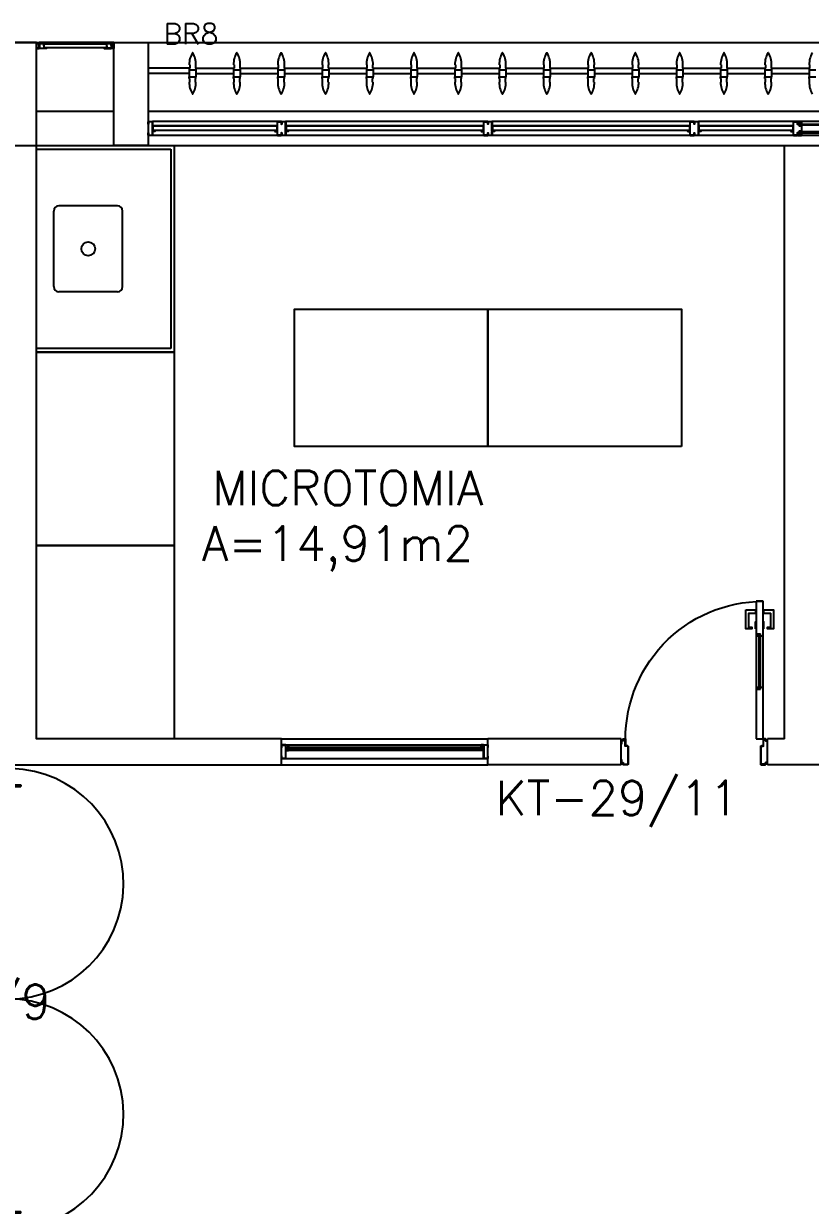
# Model space of a CAD drawing. Header units: millimetres. Extents: x 2128 to 2646, y 1972 to 2207.
# Drawn here: x 2401.94 to 2406.51, y 2136.8 to 2143.67 of the extents above; entities that cross this region are included whole.
import ezdxf

# ---------------------------------------------------------------- set-up
doc = ezdxf.new("R2010")
doc.units = ezdxf.units.MM
for name, color, linetype in [('AR-ALV', 2, 'Continuous'), ('AR-BANCADAS', 1, 'Continuous'), ('AR-BRISES', 1, 'Continuous'), ('AR-ESCADA', 2, 'Continuous'), ('AR-ESQ', 1, 'Continuous'), ('AR-ESTC', 3, 'Continuous'), ('AR-PEITORIL', 1, 'Continuous'), ('AR-PORTA', 1, 'Continuous'), ('AR-VIDRO', 2, 'Continuous'), ('BC- VISTA', 1, 'Continuous'), ('BC-CUBA', 1, 'Continuous'), ('BR-PAINEL', 1, 'Continuous'), ('BR-SUPORTE', 1, 'Continuous'), ('BR-TEXTO', 2, 'Continuous'), ('COZ1', 1, 'Continuous'), ('DT-ESQ-BAGUETE-C', 1, 'Continuous'), ('DT-ESQ-BAGUETE-V', 1, 'Continuous'), ('DT-ESQ-CHAPA DOBRADA-V', 1, 'Continuous'), ('DT-ESQ-MARCO-V', 1, 'Continuous'), ('DT-ESQ-PERFIL CADEIRA-C', 2, 'Continuous'), ('DT-ESQ-PERFIL CADEIRA-V', 2, 'Continuous'), ('DT-ESQ-PERFIL U-C', 2, 'Continuous'), ('DT-ESQ-VENEZIANA-C', 1, 'Continuous'), ('DT-ESQ-VENEZIANA-V', 1, 'Continuous'), ('DT-ESQ-VIDRO-C', 2, 'Continuous'), ('DT-ESQ-VIDRO-V', 71, 'Continuous'), ('DT-TXTMOD', 1, 'Continuous'), ('ENDEREÇO', 2, 'Continuous'), ('ibio', 2, 'Continuous'), ('maçaneta', 1, 'Continuous'), ('montantes', 1, 'Continuous'), ('mov', 1, 'Continuous'), ('PM-PERFIL U-C', 2, 'Continuous'), ('PM-VIDRO', 2, 'Continuous'), ('pm1', 2, 'Continuous'), ('pm2', 2, 'Continuous'), ('TEXTO', 2, 'Continuous'), ('Área', 2, 'Continuous')]:
    doc.layers.add(name, color=color, linetype=linetype)
doc.styles.add('S10', font='simplex.shx', dxfattribs={"height": 0.1})
doc.styles.add('S12', font='simplex.shx', dxfattribs={"width": 1.1, "height": 0.12})
doc.styles.add('UNB-100', font='simplex.shx', dxfattribs={"height": 0.2})
doc.styles.add('UNB1-100', font='simplex.shx', dxfattribs={"height": 0.2})

# ---------------------------------------------------------------- blocks, each defined once
blk = doc.blocks.new('EF26-P')
at = {"layer": 'DT-ESQ-MARCO-V', "ltscale": 0.1}
for p, q in [((0.7985, -0.06), (1.3515, -0.06)), ((1.3985, -0.06), (1.9515, -0.06)), ((1.9985, -0.06), (3.1515, -0.06)), ((3.1985, -0.06), (4.3515, -0.06)), ((4.3985, -0.06), (5.1265, -0.06)), ((0.7985, -0.14), (1.3515, -0.14)), ((1.3985, -0.14), (1.9515, -0.14)), ((1.9985, -0.14), (3.1515, -0.14)), ((3.1985, -0.14), (4.3515, -0.14)), ((4.3985, -0.14), (5.1265, -0.14))]:
    blk.add_line(p, q, dxfattribs=at)
at = {"layer": 'DT-ESQ-PERFIL U-C', "ltscale": 0.1}
for points in [[(1.35, -0.1285), (1.35, -0.1385, 0.414214), (1.3515, -0.14), (1.3735, -0.14, 0.414214), (1.375, -0.1385), (1.375, -0.125), (1.3735, -0.125), (1.3735, -0.138, -0.414214), (1.373, -0.1385), (1.352, -0.1385, -0.414214), (1.3515, -0.138), (1.3515, -0.1285), (1.3645, -0.1285, 0.414214), (1.366, -0.127), (1.366, -0.117, 0.414214), (1.3645, -0.1155), (1.3515, -0.1155), (1.3515, -0.0845), (1.3645, -0.0845, 0.414214), (1.366, -0.083), (1.366, -0.073, 0.414214), (1.3645, -0.0715), (1.3515, -0.0715), (1.3515, -0.062, -0.414214), (1.352, -0.0615), (1.373, -0.0615, -0.414214), (1.3735, -0.062), (1.3735, -0.075), (1.375, -0.075), (1.375, -0.0615, 0.414214), (1.3735, -0.06), (1.3515, -0.06, 0.414214), (1.35, -0.0615), (1.35, -0.0715, 0.414214), (1.3515, -0.073), (1.3645, -0.073), (1.3645, -0.083), (1.3515, -0.083), (1.3515, -0.083, 0.414214), (1.35, -0.0845), (1.35, -0.1155, 0.414214), (1.3515, -0.117), (1.3515, -0.117), (1.3645, -0.117), (1.3645, -0.127), (1.3515, -0.127, 0.414214)], [(1.4, -0.1234), (1.4, -0.086), (1.4135, -0.086, 1), (1.4135, -0.083), (1.4, -0.083), (1.4, -0.0615, 0.414214), (1.3985, -0.06), (1.3765, -0.06, 0.414214), (1.375, -0.0615), (1.375, -0.075), (1.3765, -0.075), (1.3765, -0.0615), (1.3985, -0.0615), (1.3985, -0.083, 0.414214), (1.4, -0.0845, 0.414214), (1.3985, -0.086), (1.3985, -0.1234), (1.3985, -0.1385), (1.3765, -0.1385), (1.3765, -0.125), (1.375, -0.125), (1.375, -0.1385, 0.414214), (1.3765, -0.14), (1.3985, -0.14, 0.414214), (1.4, -0.1385)], [(1.95, -0.1234), (1.95, -0.086), (1.9365, -0.086, -1), (1.9365, -0.083), (1.95, -0.083), (1.95, -0.0615, -0.414214), (1.9515, -0.06), (1.9735, -0.06, -0.414214), (1.975, -0.0615), (1.975, -0.075), (1.9735, -0.075), (1.9735, -0.0615), (1.9515, -0.0615), (1.9515, -0.083, -0.414214), (1.95, -0.0845, -0.414214), (1.9515, -0.086), (1.9515, -0.1234), (1.9515, -0.1385), (1.9735, -0.1385), (1.9735, -0.125), (1.975, -0.125), (1.975, -0.1385, -0.414214), (1.9735, -0.14), (1.9515, -0.14, -0.414214), (1.95, -0.1385)], [(2, -0.1234), (2, -0.086), (2.0135, -0.086, 1), (2.0135, -0.083), (2, -0.083), (2, -0.0615, 0.414214), (1.9985, -0.06), (1.9765, -0.06, 0.414214), (1.975, -0.0615), (1.975, -0.075), (1.9765, -0.075), (1.9765, -0.0615), (1.9985, -0.0615), (1.9985, -0.083, 0.414214), (2, -0.0845, 0.414214), (1.9985, -0.086), (1.9985, -0.1234), (1.9985, -0.1385), (1.9765, -0.1385), (1.9765, -0.125), (1.975, -0.125), (1.975, -0.1385, 0.414214), (1.9765, -0.14), (1.9985, -0.14, 0.414214), (2, -0.1385)], [(3.15, -0.1234), (3.15, -0.086), (3.1365, -0.086, -1), (3.1365, -0.083), (3.15, -0.083), (3.15, -0.0615, -0.414214), (3.1515, -0.06), (3.1735, -0.06, -0.414214), (3.175, -0.0615), (3.175, -0.075), (3.1735, -0.075), (3.1735, -0.0615), (3.1515, -0.0615), (3.1515, -0.083, -0.414214), (3.15, -0.0845, -0.414214), (3.1515, -0.086), (3.1515, -0.1234), (3.1515, -0.1385), (3.1735, -0.1385), (3.1735, -0.125), (3.175, -0.125), (3.175, -0.1385, -0.414214), (3.1735, -0.14), (3.1515, -0.14, -0.414214), (3.15, -0.1385)], [(3.2, -0.1234), (3.2, -0.086), (3.2135, -0.086, 1), (3.2135, -0.083), (3.2, -0.083), (3.2, -0.0615, 0.414214), (3.1985, -0.06), (3.1765, -0.06, 0.414214), (3.175, -0.0615), (3.175, -0.075), (3.1765, -0.075), (3.1765, -0.0615), (3.1985, -0.0615), (3.1985, -0.083, 0.414214), (3.2, -0.0845, 0.414214), (3.1985, -0.086), (3.1985, -0.1234), (3.1985, -0.1385), (3.1765, -0.1385), (3.1765, -0.125), (3.175, -0.125), (3.175, -0.1385, 0.414214), (3.1765, -0.14), (3.1985, -0.14, 0.414214), (3.2, -0.1385)], [(4.35, -0.1234), (4.35, -0.086), (4.3365, -0.086, -1), (4.3365, -0.083), (4.35, -0.083), (4.35, -0.0615, -0.414214), (4.3515, -0.06), (4.3735, -0.06, -0.414214), (4.375, -0.0615), (4.375, -0.075), (4.3735, -0.075), (4.3735, -0.0615), (4.3515, -0.0615), (4.3515, -0.083, -0.414214), (4.35, -0.0845, -0.414214), (4.3515, -0.086), (4.3515, -0.1234), (4.3515, -0.1385), (4.3735, -0.1385), (4.3735, -0.125), (4.375, -0.125), (4.375, -0.1385, -0.414214), (4.3735, -0.14), (4.3515, -0.14, -0.414214), (4.35, -0.1385)], [(4.4, -0.1234), (4.4, -0.086), (4.4135, -0.086, 1), (4.4135, -0.083), (4.4, -0.083), (4.4, -0.0615, 0.414214), (4.3985, -0.06), (4.3765, -0.06, 0.414214), (4.375, -0.0615), (4.375, -0.075), (4.3765, -0.075), (4.3765, -0.0615), (4.3985, -0.0615), (4.3985, -0.083, 0.414214), (4.4, -0.0845, 0.414214), (4.3985, -0.086), (4.3985, -0.1234), (4.3985, -0.1385), (4.3765, -0.1385), (4.3765, -0.125), (4.375, -0.125), (4.375, -0.1385, 0.414214), (4.3765, -0.14), (4.3985, -0.14, 0.414214), (4.4, -0.1385)], [(5.125, -0.1234), (5.125, -0.086), (5.1115, -0.086, -1), (5.1115, -0.083), (5.125, -0.083), (5.125, -0.0615, -0.414214), (5.1265, -0.06), (5.1485, -0.06, -0.414214), (5.15, -0.0615), (5.15, -0.075), (5.1485, -0.075), (5.1485, -0.0615), (5.1265, -0.0615), (5.1265, -0.083, -0.414214), (5.125, -0.0845, -0.414214), (5.1265, -0.086), (5.1265, -0.1234), (5.1265, -0.1385), (5.1485, -0.1385), (5.1485, -0.125), (5.15, -0.125), (5.15, -0.1385, -0.414214), (5.1485, -0.14), (5.1265, -0.14, -0.414214), (5.125, -0.1385)], [(1.415, -0.086), (1.4015, -0.086, 0.414214), (1.4, -0.0875), (1.4, -0.1145, 0.414214), (1.4015, -0.116), (1.415, -0.116), (1.415, -0.1145), (1.4015, -0.1145), (1.4015, -0.0875), (1.415, -0.0875)], [(1.935, -0.086), (1.9485, -0.086, -0.414214), (1.95, -0.0875), (1.95, -0.1145, -0.414214), (1.9485, -0.116), (1.935, -0.116), (1.935, -0.1145), (1.9485, -0.1145), (1.9485, -0.0875), (1.935, -0.0875)], [(2.015, -0.086), (2.0015, -0.086, 0.414214), (2, -0.0875), (2, -0.1145, 0.414214), (2.0015, -0.116), (2.015, -0.116), (2.015, -0.1145), (2.0015, -0.1145), (2.0015, -0.0875), (2.015, -0.0875)], [(3.135, -0.086), (3.1485, -0.086, -0.414214), (3.15, -0.0875), (3.15, -0.1145, -0.414214), (3.1485, -0.116), (3.135, -0.116), (3.135, -0.1145), (3.1485, -0.1145), (3.1485, -0.0875), (3.135, -0.0875)], [(3.215, -0.086), (3.2015, -0.086, 0.414214), (3.2, -0.0875), (3.2, -0.1145, 0.414214), (3.2015, -0.116), (3.215, -0.116), (3.215, -0.1145), (3.2015, -0.1145), (3.2015, -0.0875), (3.215, -0.0875)], [(4.335, -0.086), (4.3485, -0.086, -0.414214), (4.35, -0.0875), (4.35, -0.1145, -0.414214), (4.3485, -0.116), (4.335, -0.116), (4.335, -0.1145), (4.3485, -0.1145), (4.3485, -0.0875), (4.335, -0.0875)], [(4.415, -0.086), (4.4015, -0.086, 0.414214), (4.4, -0.0875), (4.4, -0.1145, 0.414214), (4.4015, -0.116), (4.415, -0.116), (4.415, -0.1145), (4.4015, -0.1145), (4.4015, -0.0875), (4.415, -0.0875)], [(5.11, -0.086), (5.1235, -0.086, -0.414214), (5.125, -0.0875), (5.125, -0.1145, -0.414214), (5.1235, -0.116), (5.11, -0.116), (5.11, -0.1145), (5.1235, -0.1145), (5.1235, -0.0875), (5.11, -0.0875)]]:
    blk.add_lwpolyline(points, format="xyb", close=True, dxfattribs=at)
for points in [[(1.4, -0.0845), (1.4135, -0.0845)], [(1.95, -0.0845), (1.9365, -0.0845)], [(2, -0.0845), (2.0135, -0.0845)], [(3.15, -0.0845), (3.1365, -0.0845)], [(3.2, -0.0845), (3.2135, -0.0845)], [(4.35, -0.0845), (4.3365, -0.0845)], [(4.4, -0.0845), (4.4135, -0.0845)], [(5.125, -0.0845), (5.1115, -0.0845)]]:
    blk.add_lwpolyline(points, dxfattribs=at)
at = {"layer": 'DT-ESQ-VENEZIANA-C', "ltscale": 0.1}
for p, q in [((1.4015, -0.113), (1.9485, -0.113)), ((1.4015, -0.1145), (1.9485, -0.1145)), ((2.0015, -0.113), (3.1485, -0.113)), ((2.0015, -0.1145), (3.1485, -0.1145)), ((3.2015, -0.113), (4.3485, -0.113)), ((3.2015, -0.1145), (4.3485, -0.1145)), ((4.4015, -0.113), (5.1235, -0.113)), ((4.4015, -0.1145), (5.1235, -0.1145))]:
    blk.add_line(p, q, dxfattribs=at)
at = {"layer": 'DT-ESQ-VENEZIANA-V', "ltscale": 0.1}
for p, q in [((1.4015, -0.0875), (1.9485, -0.0875)), ((2.0015, -0.0875), (3.1485, -0.0875)), ((3.2015, -0.0875), (4.3485, -0.0875)), ((4.4015, -0.0875), (5.1235, -0.0875))]:
    blk.add_line(p, q, dxfattribs=at)
at = {"layer": 'DT-ESQ-VIDRO-C', "ltscale": 0.1}
blk.add_lwpolyline([(1.3625, -0.081), (1.3625, -0.075), (0.7875, -0.075), (0.7875, -0.081)], close=True, dxfattribs=at)
at = {"layer": 'DT-ESQ-VIDRO-V', "ltscale": 0.1}
blk.add_lwpolyline([(1.3625, -0.119), (1.3625, -0.125), (0.7875, -0.125), (0.7875, -0.119)], close=True, dxfattribs=at)
at = {"layer": 'DT-TXTMOD', "ltscale": 0.1, "style": 'S10', "flags": 3}
for tag, p in [('M01', (0.025, -0.28)), ('M02', (0.3253, -0.28)), ('M03', (0.627, -0.28)), ('M04', (0.9288, -0.28)), ('M05', (1.2306, -0.28)), ('M06', (1.5323, -0.28)), ('M07', (1.8341, -0.28)), ('M08', (2.1359, -0.28)), ('M09', (2.4376, -0.28)), ('M10', (2.7394, -0.28)), ('M11', (3.0412, -0.28)), ('M12', (3.3429, -0.28)), ('M13', (3.6447, -0.28)), ('M14', (3.9464, -0.28)), ('M15', (4.2482, -0.28)), ('M16', (4.55, -0.28)), ('M17', (4.8517, -0.28))]:
    blk.add_attdef(tag, p, '', height=0.1, dxfattribs=at)
blk = doc.blocks.new('EF05-P')
at = {"layer": 'DT-ESQ-BAGUETE-C', "ltscale": 0.1}
for points in [[(0.039, -0.05), (0.0255, -0.05), (0.0255, -0.0485), (0.039, -0.0485), (0.039, -0.0365), (0.0255, -0.0365), (0.0255, -0.035), (0.039, -0.035, -0.414214), (0.0405, -0.0365), (0.0405, -0.0485, -0.414214)], [(1.161, -0.05), (1.1745, -0.05), (1.1745, -0.0485), (1.161, -0.0485), (1.161, -0.0365), (1.1745, -0.0365), (1.1745, -0.035), (1.161, -0.035, 0.414214), (1.1595, -0.0365), (1.1595, -0.0485, 0.414214)]]:
    blk.add_lwpolyline(points, format="xyb", close=True, dxfattribs=at)
at = {"layer": 'DT-ESQ-BAGUETE-V', "ltscale": 0.1}
blk.add_line((1.161, -0.05), (0.039, -0.05), dxfattribs=at)
at = {"layer": 'DT-ESQ-CHAPA DOBRADA-V', "ltscale": 0.1}
blk.add_line((1.16, -0.067), (0.04, -0.067), dxfattribs=at)
at = {"layer": 'DT-ESQ-MARCO-V', "ltscale": 0.1}
for p, q in [((0.0235, -0.035), (1.1765, -0.035)), ((0.0235, -0.115), (1.1765, -0.115))]:
    blk.add_line(p, q, dxfattribs=at)
at = {"layer": 'DT-ESQ-PERFIL U-C', "ltscale": 0.1}
for points in [[(0.025, -0.0655), (0.025, -0.0655, 0.414214), (0.0235, -0.067), (0.0235, -0.1135), (0.0015, -0.1135), (0.0015, -0.1), (0, -0.1), (0, -0.1135, 0.414214), (0.0015, -0.115), (0.0235, -0.115, 0.414214), (0.025, -0.1135), (0.025, -0.067), (0.04, -0.067, 1), (0.04, -0.064), (0.025, -0.064), (0.025, -0.0365, 0.414214), (0.0235, -0.035), (0.0015, -0.035, 0.414214), (0, -0.0365), (0, -0.05), (0.0015, -0.05), (0.0015, -0.0365), (0.0235, -0.0365), (0.0235, -0.064, 0.414214), (0.025, -0.0655), (0.04, -0.0655)], [(1.175, -0.0655), (1.175, -0.0655, -0.414214), (1.1765, -0.067), (1.1765, -0.1135), (1.1985, -0.1135), (1.1985, -0.1), (1.2, -0.1), (1.2, -0.1135, -0.414214), (1.1985, -0.115), (1.1765, -0.115, -0.414214), (1.175, -0.1135), (1.175, -0.067), (1.16, -0.067, -1), (1.16, -0.064), (1.175, -0.064), (1.175, -0.0365, -0.414214), (1.1765, -0.035), (1.1985, -0.035, -0.414214), (1.2, -0.0365), (1.2, -0.05), (1.1985, -0.05), (1.1985, -0.0365), (1.1765, -0.0365), (1.1765, -0.064, -0.414214), (1.175, -0.0655), (1.16, -0.0655)]]:
    blk.add_lwpolyline(points, format="xyb", dxfattribs=at)
at = {"layer": 'DT-ESQ-VIDRO-C', "ltscale": 0.1}
blk.add_lwpolyline([(0.027, -0.062), (0.027, -0.052), (1.173, -0.052), (1.173, -0.062)], close=True, dxfattribs=at)
at = {"layer": 'DT-TXTMOD', "ltscale": 0.1, "style": 'S10', "flags": 3}
blk.add_attdef('EF05', (0.05, 0), '', height=0.1, dxfattribs=at)
blk = doc.blocks.new('PV1')
at = {"layer": 'AR-VIDRO'}
for p, q in [((0.6825, 0.02), (0.005, 0.02)), ((0.6825, 0.005), (0.005, 0.005)), ((0.0215, 0.0443), (0.0215, 0.0293)), ((0.0215, 0.0443), (0.6875, 0.0443)), ((0.0215, 0.0293), (0.6875, 0.0293)), ((2.7035, 0.0443), (2.0375, 0.0443)), ((2.7035, 0.0293), (2.0375, 0.0293)), ((2.0425, 0.02), (2.72, 0.02)), ((2.0425, 0.005), (2.72, 0.005)), ((2.7035, 0.0443), (2.7035, 0.0293))]:
    blk.add_line(p, q, dxfattribs=at)
at = {"layer": 'maçaneta'}
for p, q in [((0.1165, 0.0993), (0.1265, 0.0993)), ((0.1165, 0.0493), (0.1165, 0.0993)), ((0.1265, 0.0493), (0.1265, 0.0993)), ((2.5985, 0.0493), (2.5985, 0.0993)), ((2.6085, 0.0993), (2.5985, 0.0993)), ((2.6085, 0.0493), (2.6085, 0.0993)), ((0.1115, 0.0443), (0.1115, 0.0493)), ((0.1115, 0.0493), (0.1315, 0.0493)), ((0.1315, 0.0443), (0.1315, 0.0493)), ((2.6135, 0.0493), (2.5935, 0.0493)), ((2.5935, 0.0443), (2.5935, 0.0493)), ((2.6135, 0.0443), (2.6135, 0.0493))]:
    blk.add_line(p, q, dxfattribs=at)
at = {"layer": 'montantes'}
for p, q in [((0, 0), (0, 0.025)), ((0, 0.025), (0.02, 0.025)), ((0, 0), (0.02, 0)), ((0.005, 0.005), (0.005, 0.02)), ((0.02, 0.02), (0.02, 0.025)), ((0.02, 0), (0.02, 0.005)), ((0.6425, 0.0493), (0.6925, 0.0493)), ((0.6425, 0.025), (0.6925, 0.025)), ((0.6875, 0.025), (0.6675, 0.025)), ((0.6675, 0.02), (0.6675, 0.025)), ((0.6675, 0), (0.6675, 0.005)), ((0.6875, 0), (0.6675, 0)), ((0.6825, 0.005), (0.6825, 0.02)), ((0.6875, 0.0443), (0.6875, 0.0293)), ((0.6875, 0), (0.6875, 0.025)), ((0.6925, 0.0493), (0.6925, 0.025)), ((2.0325, 0.0493), (2.0325, 0.025)), ((2.0825, 0.0493), (2.0325, 0.0493)), ((2.0825, 0.025), (2.0325, 0.025)), ((2.0375, 0.0443), (2.0375, 0.0293)), ((2.0375, 0.025), (2.0575, 0.025)), ((2.0375, 0), (2.0375, 0.025)), ((2.0375, 0), (2.0575, 0)), ((2.0425, 0.005), (2.0425, 0.02)), ((2.0575, 0.02), (2.0575, 0.025)), ((2.0575, 0), (2.0575, 0.005)), ((2.705, 0.02), (2.705, 0.025)), ((2.725, 0.025), (2.705, 0.025)), ((2.705, 0), (2.705, 0.005)), ((2.725, 0), (2.705, 0)), ((2.72, 0.005), (2.72, 0.02)), ((2.725, 0), (2.725, 0.025))]:
    blk.add_line(p, q, dxfattribs=at)
for centre in [(0.6925, 0.02), (2.0325, 0.02)]:
    blk.add_circle(centre, 0.005, dxfattribs=at)
for centre, start, end in [((0.6425, 0.0443), 90, 180), ((0.6425, 0.03), 180, 270), ((2.0825, 0.0443), 0, 90), ((2.0825, 0.03), 270, 0)]:
    blk.add_arc(centre, 0.005, start, end, dxfattribs=at)
at = {"layer": 'mov'}
for centre, start, end in [((0.692, 0.025), 0, 178.35472), ((2.033, 0.025), 1.64528, 180)]:
    blk.add_arc(centre, 0.6705, start, end, dxfattribs=at)
blk = doc.blocks.new('BR-MODULO8')
at = {"layer": 'BR-PAINEL'}
for p, q in [((-4.9117, 0.27), (-4.9092, 0.27)), ((-4.9117, 0.25), (-4.9117, 0.24)), ((-4.9117, 0.25), (-4.9092, 0.25)), ((-4.9117, 0.24), (-4.8733, 0.24)), ((-4.9117, 0.24), (-4.9117, 0.2)), ((-4.9092, 0.27), (-4.9092, 0.25)), ((-4.8758, 0.27), (-4.8758, 0.25)), ((-4.8733, 0.27), (-4.8758, 0.27)), ((-4.8733, 0.25), (-4.8758, 0.25)), ((-4.8733, 0.25), (-4.8733, 0.24)), ((-4.8733, 0.24), (-4.8733, 0.2)), ((-4.6542, 0.27), (-4.6517, 0.27)), ((-4.6542, 0.25), (-4.6542, 0.24)), ((-4.6542, 0.25), (-4.6517, 0.25)), ((-4.6542, 0.24), (-4.6158, 0.24)), ((-4.6542, 0.24), (-4.6542, 0.2)), ((-4.6517, 0.27), (-4.6517, 0.25)), ((-4.6183, 0.27), (-4.6183, 0.25)), ((-4.6158, 0.27), (-4.6183, 0.27)), ((-4.6158, 0.25), (-4.6183, 0.25)), ((-4.6158, 0.25), (-4.6158, 0.24)), ((-4.6158, 0.24), (-4.6158, 0.2)), ((-4.3967, 0.27), (-4.3942, 0.27)), ((-4.3967, 0.25), (-4.3967, 0.24)), ((-4.3967, 0.25), (-4.3942, 0.25)), ((-4.3967, 0.24), (-4.3583, 0.24)), ((-4.3967, 0.24), (-4.3967, 0.2)), ((-4.3942, 0.27), (-4.3942, 0.25)), ((-4.3608, 0.27), (-4.3608, 0.25)), ((-4.3583, 0.27), (-4.3608, 0.27)), ((-4.3583, 0.25), (-4.3608, 0.25)), ((-4.3583, 0.25), (-4.3583, 0.24)), ((-4.3583, 0.24), (-4.3583, 0.2)), ((-4.1392, 0.27), (-4.1367, 0.27)), ((-4.1392, 0.25), (-4.1392, 0.24)), ((-4.1392, 0.25), (-4.1367, 0.25)), ((-4.1392, 0.24), (-4.1008, 0.24)), ((-4.1392, 0.24), (-4.1392, 0.2)), ((-4.1367, 0.27), (-4.1367, 0.25)), ((-4.1033, 0.27), (-4.1033, 0.25)), ((-4.1008, 0.27), (-4.1033, 0.27)), ((-4.1008, 0.25), (-4.1033, 0.25)), ((-4.1008, 0.25), (-4.1008, 0.24)), ((-4.1008, 0.24), (-4.1008, 0.2)), ((-3.8817, 0.27), (-3.8792, 0.27)), ((-3.8817, 0.25), (-3.8817, 0.24)), ((-3.8817, 0.25), (-3.8792, 0.25)), ((-3.8817, 0.24), (-3.8433, 0.24)), ((-3.8817, 0.24), (-3.8817, 0.2)), ((-3.8792, 0.27), (-3.8792, 0.25)), ((-3.8458, 0.27), (-3.8458, 0.25)), ((-3.8433, 0.27), (-3.8458, 0.27)), ((-3.8433, 0.25), (-3.8458, 0.25)), ((-3.8433, 0.25), (-3.8433, 0.24)), ((-3.8433, 0.24), (-3.8433, 0.2)), ((-3.6242, 0.27), (-3.6217, 0.27)), ((-3.6242, 0.25), (-3.6242, 0.24)), ((-3.6242, 0.25), (-3.6217, 0.25)), ((-3.6242, 0.24), (-3.5858, 0.24)), ((-3.6242, 0.24), (-3.6242, 0.2)), ((-3.6217, 0.27), (-3.6217, 0.25)), ((-3.5883, 0.27), (-3.5883, 0.25)), ((-3.5858, 0.27), (-3.5883, 0.27)), ((-3.5858, 0.25), (-3.5883, 0.25)), ((-3.5858, 0.25), (-3.5858, 0.24)), ((-3.5858, 0.24), (-3.5858, 0.2)), ((-3.3667, 0.27), (-3.3642, 0.27)), ((-3.3667, 0.25), (-3.3667, 0.24)), ((-3.3667, 0.25), (-3.3642, 0.25)), ((-3.3667, 0.24), (-3.3283, 0.24)), ((-3.3667, 0.24), (-3.3667, 0.2)), ((-3.3642, 0.27), (-3.3642, 0.25)), ((-3.3308, 0.27), (-3.3308, 0.25)), ((-3.3283, 0.27), (-3.3308, 0.27)), ((-3.3283, 0.25), (-3.3308, 0.25)), ((-3.3283, 0.25), (-3.3283, 0.24)), ((-3.3283, 0.24), (-3.3283, 0.2)), ((-3.1092, 0.27), (-3.1067, 0.27)), ((-3.1092, 0.25), (-3.1092, 0.24)), ((-3.1092, 0.25), (-3.1067, 0.25)), ((-3.1092, 0.24), (-3.0708, 0.24)), ((-3.1092, 0.24), (-3.1092, 0.2)), ((-3.1067, 0.27), (-3.1067, 0.25)), ((-3.0733, 0.27), (-3.0733, 0.25)), ((-3.0708, 0.27), (-3.0733, 0.27)), ((-3.0708, 0.25), (-3.0733, 0.25)), ((-3.0708, 0.25), (-3.0708, 0.24)), ((-3.0708, 0.24), (-3.0708, 0.2)), ((-2.8517, 0.27), (-2.8492, 0.27)), ((-2.8517, 0.25), (-2.8517, 0.24)), ((-2.8517, 0.25), (-2.8492, 0.25)), ((-2.8517, 0.24), (-2.8133, 0.24)), ((-2.8517, 0.24), (-2.8517, 0.2)), ((-2.8492, 0.27), (-2.8492, 0.25)), ((-2.8158, 0.27), (-2.8158, 0.25)), ((-2.8133, 0.27), (-2.8158, 0.27)), ((-2.8133, 0.25), (-2.8158, 0.25)), ((-2.8133, 0.25), (-2.8133, 0.24)), ((-2.8133, 0.24), (-2.8133, 0.2)), ((-2.5942, 0.27), (-2.5917, 0.27)), ((-2.5942, 0.25), (-2.5942, 0.24)), ((-2.5942, 0.25), (-2.5917, 0.25)), ((-2.5942, 0.24), (-2.5558, 0.24)), ((-2.5942, 0.24), (-2.5942, 0.2)), ((-2.5917, 0.27), (-2.5917, 0.25)), ((-2.5583, 0.27), (-2.5583, 0.25)), ((-2.5558, 0.27), (-2.5583, 0.27)), ((-2.5558, 0.25), (-2.5583, 0.25)), ((-2.5558, 0.25), (-2.5558, 0.24)), ((-2.5558, 0.24), (-2.5558, 0.2)), ((-2.3367, 0.27), (-2.3342, 0.27)), ((-2.3367, 0.25), (-2.3367, 0.24)), ((-2.3367, 0.25), (-2.3342, 0.25)), ((-2.3367, 0.24), (-2.2983, 0.24)), ((-2.3367, 0.24), (-2.3367, 0.2)), ((-2.3342, 0.27), (-2.3342, 0.25)), ((-2.3008, 0.27), (-2.3008, 0.25)), ((-2.2983, 0.27), (-2.3008, 0.27)), ((-2.2983, 0.25), (-2.3008, 0.25)), ((-2.2983, 0.25), (-2.2983, 0.24)), ((-2.2983, 0.24), (-2.2983, 0.2)), ((-2.0792, 0.27), (-2.0767, 0.27)), ((-2.0792, 0.25), (-2.0792, 0.24)), ((-2.0792, 0.25), (-2.0767, 0.25)), ((-2.0792, 0.24), (-2.0408, 0.24)), ((-2.0792, 0.24), (-2.0792, 0.2)), ((-2.0767, 0.27), (-2.0767, 0.25)), ((-2.0433, 0.27), (-2.0433, 0.25)), ((-2.0408, 0.27), (-2.0433, 0.27)), ((-2.0408, 0.25), (-2.0433, 0.25)), ((-2.0408, 0.25), (-2.0408, 0.24)), ((-2.0408, 0.24), (-2.0408, 0.2)), ((-1.8217, 0.27), (-1.8192, 0.27)), ((-1.8217, 0.25), (-1.8217, 0.24)), ((-1.8217, 0.25), (-1.8192, 0.25)), ((-1.8217, 0.24), (-1.7833, 0.24)), ((-1.8217, 0.24), (-1.8217, 0.2)), ((-1.8192, 0.27), (-1.8192, 0.25)), ((-1.7858, 0.27), (-1.7858, 0.25)), ((-1.7833, 0.27), (-1.7858, 0.27)), ((-1.7833, 0.25), (-1.7858, 0.25)), ((-1.7833, 0.25), (-1.7833, 0.24)), ((-1.7833, 0.24), (-1.7833, 0.2)), ((-1.5642, 0.27), (-1.5617, 0.27)), ((-1.5642, 0.25), (-1.5642, 0.24)), ((-1.5642, 0.25), (-1.5617, 0.25)), ((-1.5642, 0.24), (-1.5258, 0.24)), ((-1.5642, 0.24), (-1.5642, 0.2)), ((-1.5617, 0.27), (-1.5617, 0.25)), ((-1.5283, 0.27), (-1.5283, 0.25)), ((-1.5258, 0.27), (-1.5283, 0.27)), ((-1.5258, 0.25), (-1.5283, 0.25)), ((-1.5258, 0.25), (-1.5258, 0.24)), ((-1.5258, 0.24), (-1.5258, 0.2)), ((-1.3067, 0.27), (-1.3042, 0.27)), ((-1.3067, 0.25), (-1.3067, 0.24)), ((-1.3067, 0.25), (-1.3042, 0.25)), ((-1.3067, 0.24), (-1.2683, 0.24)), ((-1.3067, 0.24), (-1.3067, 0.2)), ((-1.3042, 0.27), (-1.3042, 0.25)), ((-4.9117, 0.2), (-4.8733, 0.2)), ((-4.9117, 0.19), (-4.9117, 0.2)), ((-4.9117, 0.19), (-4.9092, 0.19)), ((-4.9117, 0.17), (-4.9092, 0.17)), ((-4.9092, 0.17), (-4.9092, 0.19)), ((-4.8733, 0.19), (-4.8758, 0.19)), ((-4.8758, 0.17), (-4.8758, 0.19)), ((-4.8733, 0.17), (-4.8758, 0.17)), ((-4.8733, 0.19), (-4.8733, 0.2)), ((-4.6542, 0.2), (-4.6158, 0.2)), ((-4.6542, 0.19), (-4.6542, 0.2)), ((-4.6542, 0.19), (-4.6517, 0.19)), ((-4.6542, 0.17), (-4.6517, 0.17)), ((-4.6517, 0.17), (-4.6517, 0.19)), ((-4.6158, 0.19), (-4.6183, 0.19)), ((-4.6183, 0.17), (-4.6183, 0.19)), ((-4.6158, 0.17), (-4.6183, 0.17)), ((-4.6158, 0.19), (-4.6158, 0.2)), ((-4.3967, 0.2), (-4.3583, 0.2)), ((-4.3967, 0.19), (-4.3967, 0.2)), ((-4.3967, 0.19), (-4.3942, 0.19)), ((-4.3967, 0.17), (-4.3942, 0.17)), ((-4.3942, 0.17), (-4.3942, 0.19)), ((-4.3583, 0.19), (-4.3608, 0.19)), ((-4.3608, 0.17), (-4.3608, 0.19)), ((-4.3583, 0.17), (-4.3608, 0.17)), ((-4.3583, 0.19), (-4.3583, 0.2)), ((-4.1392, 0.2), (-4.1008, 0.2)), ((-4.1392, 0.19), (-4.1392, 0.2)), ((-4.1392, 0.19), (-4.1367, 0.19)), ((-4.1392, 0.17), (-4.1367, 0.17)), ((-4.1367, 0.17), (-4.1367, 0.19)), ((-4.1008, 0.19), (-4.1033, 0.19)), ((-4.1033, 0.17), (-4.1033, 0.19)), ((-4.1008, 0.17), (-4.1033, 0.17)), ((-4.1008, 0.19), (-4.1008, 0.2)), ((-3.8817, 0.2), (-3.8433, 0.2)), ((-3.8817, 0.19), (-3.8817, 0.2)), ((-3.8817, 0.19), (-3.8792, 0.19)), ((-3.8817, 0.17), (-3.8792, 0.17)), ((-3.8792, 0.17), (-3.8792, 0.19)), ((-3.8433, 0.19), (-3.8458, 0.19)), ((-3.8458, 0.17), (-3.8458, 0.19)), ((-3.8433, 0.17), (-3.8458, 0.17)), ((-3.8433, 0.19), (-3.8433, 0.2)), ((-3.6242, 0.2), (-3.5858, 0.2)), ((-3.6242, 0.19), (-3.6242, 0.2)), ((-3.6242, 0.19), (-3.6217, 0.19)), ((-3.6242, 0.17), (-3.6217, 0.17)), ((-3.6217, 0.17), (-3.6217, 0.19)), ((-3.5858, 0.19), (-3.5883, 0.19)), ((-3.5883, 0.17), (-3.5883, 0.19)), ((-3.5858, 0.17), (-3.5883, 0.17)), ((-3.5858, 0.19), (-3.5858, 0.2)), ((-3.3667, 0.2), (-3.3283, 0.2)), ((-3.3667, 0.19), (-3.3667, 0.2)), ((-3.3667, 0.19), (-3.3642, 0.19)), ((-3.3667, 0.17), (-3.3642, 0.17)), ((-3.3642, 0.17), (-3.3642, 0.19)), ((-3.3283, 0.19), (-3.3308, 0.19)), ((-3.3308, 0.17), (-3.3308, 0.19)), ((-3.3283, 0.17), (-3.3308, 0.17)), ((-3.3283, 0.19), (-3.3283, 0.2)), ((-3.1092, 0.2), (-3.0708, 0.2)), ((-3.1092, 0.19), (-3.1092, 0.2)), ((-3.1092, 0.19), (-3.1067, 0.19)), ((-3.1092, 0.17), (-3.1067, 0.17)), ((-3.1067, 0.17), (-3.1067, 0.19)), ((-3.0708, 0.19), (-3.0733, 0.19)), ((-3.0733, 0.17), (-3.0733, 0.19)), ((-3.0708, 0.17), (-3.0733, 0.17)), ((-3.0708, 0.19), (-3.0708, 0.2)), ((-2.8517, 0.2), (-2.8133, 0.2)), ((-2.8517, 0.19), (-2.8517, 0.2)), ((-2.8517, 0.19), (-2.8492, 0.19)), ((-2.8517, 0.17), (-2.8492, 0.17)), ((-2.8492, 0.17), (-2.8492, 0.19)), ((-2.8133, 0.19), (-2.8158, 0.19)), ((-2.8158, 0.17), (-2.8158, 0.19)), ((-2.8133, 0.17), (-2.8158, 0.17)), ((-2.8133, 0.19), (-2.8133, 0.2)), ((-2.5942, 0.2), (-2.5558, 0.2)), ((-2.5942, 0.19), (-2.5942, 0.2)), ((-2.5942, 0.19), (-2.5917, 0.19)), ((-2.5942, 0.17), (-2.5917, 0.17)), ((-2.5917, 0.17), (-2.5917, 0.19)), ((-2.5558, 0.19), (-2.5583, 0.19)), ((-2.5583, 0.17), (-2.5583, 0.19)), ((-2.5558, 0.17), (-2.5583, 0.17)), ((-2.5558, 0.19), (-2.5558, 0.2)), ((-2.3367, 0.2), (-2.2983, 0.2)), ((-2.3367, 0.19), (-2.3367, 0.2)), ((-2.3367, 0.19), (-2.3342, 0.19)), ((-2.3367, 0.17), (-2.3342, 0.17)), ((-2.3342, 0.17), (-2.3342, 0.19)), ((-2.2983, 0.19), (-2.3008, 0.19)), ((-2.3008, 0.17), (-2.3008, 0.19)), ((-2.2983, 0.17), (-2.3008, 0.17)), ((-2.2983, 0.19), (-2.2983, 0.2)), ((-2.0792, 0.2), (-2.0408, 0.2)), ((-2.0792, 0.19), (-2.0792, 0.2)), ((-2.0792, 0.19), (-2.0767, 0.19)), ((-2.0792, 0.17), (-2.0767, 0.17)), ((-2.0767, 0.17), (-2.0767, 0.19)), ((-2.0408, 0.19), (-2.0433, 0.19)), ((-2.0433, 0.17), (-2.0433, 0.19)), ((-2.0408, 0.17), (-2.0433, 0.17)), ((-2.0408, 0.19), (-2.0408, 0.2)), ((-1.8217, 0.2), (-1.7833, 0.2)), ((-1.8217, 0.19), (-1.8217, 0.2)), ((-1.8217, 0.19), (-1.8192, 0.19)), ((-1.8217, 0.17), (-1.8192, 0.17)), ((-1.8192, 0.17), (-1.8192, 0.19)), ((-1.7833, 0.19), (-1.7858, 0.19)), ((-1.7858, 0.17), (-1.7858, 0.19)), ((-1.7833, 0.17), (-1.7858, 0.17)), ((-1.7833, 0.19), (-1.7833, 0.2)), ((-1.5642, 0.2), (-1.5258, 0.2)), ((-1.5642, 0.19), (-1.5642, 0.2)), ((-1.5642, 0.19), (-1.5617, 0.19)), ((-1.5642, 0.17), (-1.5617, 0.17)), ((-1.5617, 0.17), (-1.5617, 0.19)), ((-1.5258, 0.19), (-1.5283, 0.19)), ((-1.5283, 0.17), (-1.5283, 0.19)), ((-1.5258, 0.17), (-1.5283, 0.17)), ((-1.5258, 0.19), (-1.5258, 0.2)), ((-1.3067, 0.2), (-1.2683, 0.2)), ((-1.3067, 0.19), (-1.3067, 0.2)), ((-1.3067, 0.19), (-1.3042, 0.19)), ((-1.3067, 0.17), (-1.3042, 0.17)), ((-1.3042, 0.17), (-1.3042, 0.19))]:
    blk.add_line(p, q, dxfattribs=at)
for centre, radius, start, end in [((-4.7867, 0.2739), 0.1251, 148.47206, 181.77204), ((-4.8925, 0.3387), 0.001, 37.1012, 142.8988), ((-4.9983, 0.2739), 0.1251, 358.22796, 31.52794), ((-4.5292, 0.2739), 0.1251, 148.47206, 181.77204), ((-4.635, 0.3387), 0.001, 37.1012, 142.8988), ((-4.7408, 0.2739), 0.1251, 358.22796, 31.52794), ((-4.2717, 0.2739), 0.1251, 148.47206, 181.77204), ((-4.3775, 0.3387), 0.001, 37.1012, 142.8988), ((-4.4833, 0.2739), 0.1251, 358.22796, 31.52794), ((-4.0142, 0.2739), 0.1251, 148.47206, 181.77204), ((-4.12, 0.3387), 0.001, 37.1012, 142.8988), ((-4.2258, 0.2739), 0.1251, 358.22796, 31.52794), ((-3.7567, 0.2739), 0.1251, 148.47206, 181.77204), ((-3.8625, 0.3387), 0.001, 37.1012, 142.8988), ((-3.9683, 0.2739), 0.1251, 358.22796, 31.52794), ((-3.4992, 0.2739), 0.1251, 148.47206, 181.77204), ((-3.605, 0.3387), 0.001, 37.1012, 142.8988), ((-3.7108, 0.2739), 0.1251, 358.22796, 31.52794), ((-3.2417, 0.2739), 0.1251, 148.47206, 181.77204), ((-3.3475, 0.3387), 0.001, 37.1012, 142.8988), ((-3.4533, 0.2739), 0.1251, 358.22796, 31.52794), ((-2.9842, 0.2739), 0.1251, 148.47206, 181.77204), ((-3.09, 0.3387), 0.001, 37.1012, 142.8988), ((-3.1958, 0.2739), 0.1251, 358.22796, 31.52794), ((-2.7267, 0.2739), 0.1251, 148.47206, 181.77204), ((-2.8325, 0.3387), 0.001, 37.1012, 142.8988), ((-2.9383, 0.2739), 0.1251, 358.22796, 31.52794), ((-2.4692, 0.2739), 0.1251, 148.47206, 181.77204), ((-2.575, 0.3387), 0.001, 37.1012, 142.8988), ((-2.6808, 0.2739), 0.1251, 358.22796, 31.52794), ((-2.2117, 0.2739), 0.1251, 148.47206, 181.77204), ((-2.3175, 0.3387), 0.001, 37.1012, 142.8988), ((-2.4233, 0.2739), 0.1251, 358.22796, 31.52794), ((-1.9542, 0.2739), 0.1251, 148.47206, 181.77204), ((-2.06, 0.3387), 0.001, 37.1012, 142.8988), ((-2.1658, 0.2739), 0.1251, 358.22796, 31.52794), ((-1.6967, 0.2739), 0.1251, 148.47206, 181.77204), ((-1.8025, 0.3387), 0.001, 37.1012, 142.8988), ((-1.9083, 0.2739), 0.1251, 358.22796, 31.52794), ((-1.4392, 0.2739), 0.1251, 148.47206, 181.77204), ((-1.545, 0.3387), 0.001, 37.1012, 142.8988), ((-1.6508, 0.2739), 0.1251, 358.22796, 31.52794), ((-1.1817, 0.2739), 0.1251, 148.47206, 181.77204), ((-4.7867, 0.1661), 0.1251, 178.22796, 211.52794), ((-4.9983, 0.1661), 0.1251, 328.47206, 1.77204), ((-4.5292, 0.1661), 0.1251, 178.22796, 211.52794), ((-4.7408, 0.1661), 0.1251, 328.47206, 1.77204), ((-4.2717, 0.1661), 0.1251, 178.22796, 211.52794), ((-4.4833, 0.1661), 0.1251, 328.47206, 1.77204), ((-4.0142, 0.1661), 0.1251, 178.22796, 211.52794), ((-4.2258, 0.1661), 0.1251, 328.47206, 1.77204), ((-3.7567, 0.1661), 0.1251, 178.22796, 211.52794), ((-3.9683, 0.1661), 0.1251, 328.47206, 1.77204), ((-3.4992, 0.1661), 0.1251, 178.22796, 211.52794), ((-3.7108, 0.1661), 0.1251, 328.47206, 1.77204), ((-3.2417, 0.1661), 0.1251, 178.22796, 211.52794), ((-3.4533, 0.1661), 0.1251, 328.47206, 1.77204), ((-2.9842, 0.1661), 0.1251, 178.22796, 211.52794), ((-3.1958, 0.1661), 0.1251, 328.47206, 1.77204), ((-2.7267, 0.1661), 0.1251, 178.22796, 211.52794), ((-2.9383, 0.1661), 0.1251, 328.47206, 1.77204), ((-2.4692, 0.1661), 0.1251, 178.22796, 211.52794), ((-2.6808, 0.1661), 0.1251, 328.47206, 1.77204), ((-2.2117, 0.1661), 0.1251, 178.22796, 211.52794), ((-2.4233, 0.1661), 0.1251, 328.47206, 1.77204), ((-1.9542, 0.1661), 0.1251, 178.22796, 211.52794), ((-2.1658, 0.1661), 0.1251, 328.47206, 1.77204), ((-1.6967, 0.1661), 0.1251, 178.22796, 211.52794), ((-1.9083, 0.1661), 0.1251, 328.47206, 1.77204), ((-1.4392, 0.1661), 0.1251, 178.22796, 211.52794), ((-1.6508, 0.1661), 0.1251, 328.47206, 1.77204), ((-1.1817, 0.1661), 0.1251, 178.22796, 211.52794), ((-4.8925, 0.1013), 0.001, 217.1012, 322.8988), ((-4.635, 0.1013), 0.001, 217.1012, 322.8988), ((-4.3775, 0.1013), 0.001, 217.1012, 322.8988), ((-4.12, 0.1013), 0.001, 217.1012, 322.8988), ((-3.8625, 0.1013), 0.001, 217.1012, 322.8988), ((-3.605, 0.1013), 0.001, 217.1012, 322.8988), ((-3.3475, 0.1013), 0.001, 217.1012, 322.8988), ((-3.09, 0.1013), 0.001, 217.1012, 322.8988), ((-2.8325, 0.1013), 0.001, 217.1012, 322.8988), ((-2.575, 0.1013), 0.001, 217.1012, 322.8988), ((-2.3175, 0.1013), 0.001, 217.1012, 322.8988), ((-2.06, 0.1013), 0.001, 217.1012, 322.8988), ((-1.8025, 0.1013), 0.001, 217.1012, 322.8988), ((-1.545, 0.1013), 0.001, 217.1012, 322.8988)]:
    blk.add_arc(centre, radius, start, end, dxfattribs=at)
at = {"layer": 'BR-SUPORTE'}
for p, q in [((-4.9117, 0.25), (-5.15, 0.25)), ((-4.9117, 0.22), (-5.15, 0.22)), ((-4.8733, 0.25), (-4.6517, 0.25)), ((-4.8733, 0.22), (-4.6542, 0.22)), ((-4.6158, 0.25), (-4.3942, 0.25)), ((-4.6158, 0.22), (-4.3967, 0.22)), ((-4.3583, 0.25), (-4.1367, 0.25)), ((-4.3583, 0.22), (-4.1392, 0.22)), ((-4.1008, 0.25), (-3.8792, 0.25)), ((-4.1008, 0.22), (-3.8817, 0.22)), ((-3.8433, 0.25), (-3.6217, 0.25)), ((-3.8433, 0.22), (-3.6242, 0.22)), ((-3.5858, 0.25), (-3.3642, 0.25)), ((-3.5858, 0.22), (-3.3667, 0.22)), ((-3.3283, 0.25), (-3.1067, 0.25)), ((-3.3283, 0.22), (-3.1092, 0.22)), ((-3.0708, 0.25), (-2.8492, 0.25)), ((-3.0708, 0.22), (-2.8517, 0.22)), ((-2.8133, 0.25), (-2.5917, 0.25)), ((-2.8133, 0.22), (-2.5942, 0.22)), ((-2.5558, 0.25), (-2.3342, 0.25)), ((-2.5558, 0.22), (-2.3367, 0.22)), ((-2.2983, 0.25), (-2.0767, 0.25)), ((-2.2983, 0.22), (-2.0792, 0.22)), ((-2.0408, 0.25), (-1.8192, 0.25)), ((-2.0408, 0.22), (-1.8217, 0.22)), ((-1.7833, 0.25), (-1.5617, 0.25)), ((-1.7833, 0.22), (-1.5642, 0.22)), ((-1.5258, 0.25), (-1.3042, 0.25)), ((-1.5258, 0.22), (-1.3067, 0.22))]:
    blk.add_line(p, q, dxfattribs=at)
blk = doc.blocks.new('PM3V')
at = {"layer": 'maçaneta'}
for points in [[(0.02, 0.9), (-0.035, 0.9), (-0.035, 0.79), (0, 0.79), (0, 0.8), (-0.02, 0.8), (-0.02, 0.8785, -0.414214), (-0.0185, 0.88), (0.02, 0.88)], [(0.125, 0.9), (0.07, 0.9), (0.07, 0.88), (0.1085, 0.88, -0.414214), (0.11, 0.8785), (0.11, 0.8), (0.09, 0.8), (0.09, 0.79), (0.125, 0.79)]]:
    blk.add_lwpolyline(points, format="xyb", close=True, dxfattribs=at)
for points in [[(0.02, 0.79), (0.02, 0.83), (0.025, 0.83), (0.025, 0.79)], [(0.07, 0.79), (0.07, 0.83), (0.065, 0.83), (0.065, 0.79)]]:
    blk.add_lwpolyline(points, close=True, dxfattribs=at)
at = {"layer": 'mov'}
blk.add_arc((0.025, 0.15), 0.8, 356.84716, 90, dxfattribs=at)
at = {"layer": 'PM-PERFIL U-C'}
for p, q in [((0, 0.12), (0, 0.1385)), ((0.0015, 0.14), (0.01, 0.14)), ((0.002, 0.138), (0.002, 0.12)), ((0.0105, 0.138), (0.002, 0.138)), ((0.01, 0.14), (0.01, 0.1485)), ((0.0115, 0.15), (0.0235, 0.15)), ((0.012, 0.148), (0.012, 0.1395)), ((0.023, 0.148), (0.012, 0.148)), ((0.023, 0.1085), (0.023, 0.148)), ((0.025, 0.1485), (0.025, 0.109)), ((0.825, 0.1485), (0.825, 0.109)), ((0.8385, 0.15), (0.8265, 0.15)), ((0.827, 0.148), (0.838, 0.148)), ((0.827, 0.1085), (0.827, 0.148)), ((0.838, 0.148), (0.838, 0.1395)), ((0.8395, 0.138), (0.848, 0.138)), ((0.84, 0.14), (0.84, 0.1485)), ((0.8485, 0.14), (0.84, 0.14)), ((0.848, 0.138), (0.848, 0.12)), ((0.85, 0.12), (0.85, 0.1385)), ((0.002, 0.12), (0, 0.12)), ((0.038, 0.107), (0.0245, 0.107)), ((0.0385, 0.109), (0.025, 0.109)), ((0.038, 0.107), (0.038, 0.002)), ((0.04, 0.1075), (0.04, 0.0015)), ((0.81, 0.1075), (0.81, 0.0015)), ((0.8115, 0.109), (0.825, 0.109)), ((0.812, 0.107), (0.8255, 0.107)), ((0.812, 0.107), (0.812, 0.002)), ((0.848, 0.12), (0.85, 0.12)), ((0, 0.03), (0.002, 0.03)), ((0, 0.0115), (0, 0.03)), ((0.01, 0.01), (0.0015, 0.01)), ((0.002, 0.03), (0.002, 0.012)), ((0.002, 0.012), (0.0105, 0.012)), ((0.01, 0.0015), (0.01, 0.01)), ((0.0385, 0), (0.0115, 0)), ((0.012, 0.0105), (0.012, 0.002)), ((0.012, 0.002), (0.038, 0.002)), ((0.8115, 0), (0.8385, 0)), ((0.838, 0.002), (0.812, 0.002)), ((0.838, 0.0105), (0.838, 0.002)), ((0.848, 0.012), (0.8395, 0.012)), ((0.84, 0.0015), (0.84, 0.01)), ((0.84, 0.01), (0.8485, 0.01)), ((0.85, 0.03), (0.848, 0.03)), ((0.848, 0.03), (0.848, 0.012)), ((0.85, 0.0115), (0.85, 0.03))]:
    blk.add_line(p, q, dxfattribs=at)
for centre, start, end in [((0.0015, 0.1385), 90, 180), ((0.0115, 0.1485), 90, 180), ((0.0105, 0.1395), 270, 0), ((0.0235, 0.1485), 360, 90), ((0.8265, 0.1485), 90, 180), ((0.8395, 0.1395), 180, 270), ((0.8385, 0.1485), 0, 90), ((0.8485, 0.1385), 0, 90), ((0.0245, 0.1085), 180, 270), ((0.0385, 0.1075), 0, 90), ((0.8115, 0.1075), 90, 180), ((0.8255, 0.1085), 270, 0), ((0.0015, 0.0115), 180, 270), ((0.0115, 0.0015), 180, 270), ((0.0105, 0.0105), 0, 90), ((0.0385, 0.0015), 269.93864, 0), ((0.8115, 0.0015), 180, 270.06136), ((0.8395, 0.0105), 90, 180), ((0.8385, 0.0015), 270, 0), ((0.8485, 0.0115), 270, 0)]:
    blk.add_arc(centre, 0.0015, start, end, dxfattribs=at)
at = {"layer": 'PM-VIDRO', "color": 1}
for p, q in [((0.04, 0.45), (0.04, 0.75)), ((0.05, 0.75), (0.05, 0.45))]:
    blk.add_line(p, q, dxfattribs=at)
at = {"layer": 'pm1'}
for p, q in [((0.025, 0.95), (0.065, 0.95)), ((0.025, 0.75), (0.025, 0.95)), ((0.065, 0.95), (0.065, 0.76)), ((0.065, 0.76), (0.04, 0.76)), ((0.04, 0.75), (0.04, 0.76)), ((0.05, 0.76), (0.05, 0.75)), ((0.065, 0.76), (0.065, 0.75)), ((0.04, 0.75), (0.025, 0.75)), ((0.065, 0.75), (0.05, 0.75)), ((0.025, 0.15), (0.025, 0.45)), ((0.04, 0.45), (0.025, 0.45)), ((0.04, 0.44), (0.04, 0.45)), ((0.065, 0.44), (0.04, 0.44)), ((0.065, 0.45), (0.05, 0.45)), ((0.05, 0.45), (0.05, 0.44)), ((0.065, 0.45), (0.065, 0.44)), ((0.065, 0.44), (0.065, 0.15)), ((0.065, 0.15), (0.025, 0.15))]:
    blk.add_line(p, q, dxfattribs=at)
at = {"layer": 'pm2'}
for p, q in [((0.025, 0.45), (0.025, 0.75)), ((0.065, 0.75), (0.065, 0.45)), ((0.025, 0.15), (0.025, 0.109)), ((0.025, 0.109), (0.035, 0.109)), ((0.8252, 0.109), (0.8152, 0.109)), ((0.8152, 0), (0.8402, 0)), ((0.8402, 0.01), (0.8502, 0.01)), ((0.8402, 0), (0.8402, 0.01))]:
    blk.add_line(p, q, dxfattribs=at)
blk = doc.blocks.new('EF01C-P')
at = {"layer": 'DT-ESQ-BAGUETE-C', "ltscale": 0.1}
for points in [[(0.0015, 0.035), (0.015, 0.035), (0.015, 0.0335), (0.0015, 0.0335), (0.0015, 0.005), (0.015, 0.005), (0.015, 0.0035), (0.0015, 0.0035, -0.414214), (0, 0.005), (0, 0.0335, -0.414214)], [(0.4485, 0.035), (0.435, 0.035), (0.435, 0.0335), (0.4485, 0.0335), (0.4485, 0.005), (0.435, 0.005), (0.435, 0.0035), (0.4485, 0.0035, 0.414214), (0.45, 0.005), (0.45, 0.0335, 0.414214)]]:
    blk.add_lwpolyline(points, format="xyb", close=True, dxfattribs=at)
at = {"layer": 'DT-ESQ-PERFIL CADEIRA-C', "ltscale": 0.1}
for points in [[(0.01, 0.0015), (0.01, 0.003), (0.0015, 0.003, 1), (0.0015, 0), (0.015, 0, 0.414214), (0.0165, 0.0015), (0.0165, 0.0335), (0.043, 0.0335)], [(0.043, 0.0065), (0.018, 0.0065), (0.018, 0.0165), (0.0165, 0.0165), (0.0165, 0.0065, 0.414214), (0.018, 0.005), (0.043, 0.005), (0.0565, 0.005, 1), (0.0565, 0.008), (0.043, 0.008), (0.043, 0.02), (0.043, 0.032), (0.0565, 0.032, 1), (0.0565, 0.035), (0.043, 0.035), (0.0165, 0.035, 0.414214), (0.015, 0.0335), (0.015, 0.0015), (0.0015, 0.0015)], [(0.0415, 0.02), (0.0415, 0.032, -0.414214), (0.043, 0.0335), (0.0565, 0.0335)], [(0.0415, 0.02), (0.0415, 0.008, 0.414214), (0.043, 0.0065), (0.0565, 0.0065)], [(0.407, 0.0065), (0.432, 0.0065), (0.432, 0.0165), (0.4335, 0.0165), (0.4335, 0.0065, -0.414214), (0.432, 0.005), (0.407, 0.005), (0.3935, 0.005, -1), (0.3935, 0.008), (0.407, 0.008), (0.407, 0.02), (0.407, 0.032), (0.3935, 0.032, -1), (0.3935, 0.035), (0.407, 0.035), (0.4335, 0.035, -0.414214), (0.435, 0.0335), (0.435, 0.0015), (0.4485, 0.0015)], [(0.4085, 0.02), (0.4085, 0.032, 0.414214), (0.407, 0.0335), (0.3935, 0.0335)], [(0.4085, 0.02), (0.4085, 0.008, -0.414214), (0.407, 0.0065), (0.3935, 0.0065)], [(0.44, 0.0015), (0.44, 0.003), (0.4485, 0.003, -1), (0.4485, 0), (0.435, 0, -0.414214), (0.4335, 0.0015), (0.4335, 0.0335), (0.407, 0.0335)]]:
    blk.add_lwpolyline(points, format="xyb", dxfattribs=at)
at = {"layer": 'DT-ESQ-PERFIL CADEIRA-V', "ltscale": 0.1}
blk.add_line((0.015, 0), (0.435, 0), dxfattribs=at)
at = {"layer": 'DT-ESQ-VENEZIANA-C', "ltscale": 0.1}
for p, q in [((0.043, 0.0105), (0.407, 0.0105)), ((0.043, 0.009), (0.407, 0.009))]:
    blk.add_line(p, q, dxfattribs=at)
at = {"layer": 'DT-ESQ-VENEZIANA-V', "ltscale": 0.1}
blk.add_line((0.043, 0.031), (0.407, 0.031), dxfattribs=at)
at = {"layer": 'DT-TXTMOD', "ltscale": 0.1, "style": 'S10', "flags": 3}
blk.add_attdef('EF01C', (0.0208, -0.14), '', height=0.1, dxfattribs=at)
blk = doc.blocks.new('BCP09')
at = {"layer": 'BC- VISTA'}
blk.add_lwpolyline([(0.8, 0), (0.8, -1.125), (0, -1.125), (0, 0)], close=True, dxfattribs=at)
blk = doc.blocks.new('BCP27')
at = {"layer": 'BC- VISTA'}
blk.add_lwpolyline([(0.8, 0), (0.8, -1.125), (0, -1.125), (0, 0)], close=True, dxfattribs=at)
blk = doc.blocks.new('CUBAbnc-01P')
at = {"layer": 'COZ1'}
for p, q in [((-0.25, -0.4705), (-0.25, -0.1305)), ((-0.22, -0.1005), (0.22, -0.1005)), ((0.25, -0.4705), (0.25, -0.1305)), ((-0.22, -0.5005), (0.22, -0.5005))]:
    blk.add_line(p, q, dxfattribs=at)
blk.add_circle((0, -0.3005), 0.04, dxfattribs=at)
for centre, start, end in [((-0.22, -0.1305), 90, 180), ((0.22, -0.1305), 0, 90), ((-0.22, -0.4705), 180, 270), ((0.22, -0.4705), 270, 0)]:
    blk.add_arc(centre, 0.03, start, end, dxfattribs=at)
blk = doc.blocks.new('BCP01')
at = {"layer": 'BC- VISTA'}
for p, q in [((0, -0.02), (0.78, -0.02)), ((0.78, -0.02), (0.78, -1.18)), ((0.78, -1.18), (0, -1.18))]:
    blk.add_line(p, q, dxfattribs=at)
blk.add_lwpolyline([(0.8, 0), (0.8, -1.2), (0, -1.2), (0, 0)], close=True, dxfattribs=at)
at = {"layer": 'BC-CUBA', "rotation": 90}
blk.add_blockref('CUBAbnc-01P', (0, -0.6), dxfattribs=at)

msp = doc.modelspace()

# ---------------------------------------------------------------- linework, layer by layer
at = {"layer": 'AR-ALV'}
for p, q in [((2402.0115, 2143.1651), (2402.4615, 2143.1651)), ((2402.0115, 2139.5151), (2402.0115, 2142.9651)), ((2402.0115, 2142.9651), (2402.4615, 2142.9651)), ((2406.3615, 2139.5154), (2406.3615, 2142.9651)), ((2406.3615, 2142.9651), (2406.5115, 2142.9651)), ((2402.1615, 2139.5154), (2402.0115, 2139.5154)), ((2403.4365, 2139.5154), (2402.0115, 2139.5154)), ((2403.4365, 2139.3654), (2403.4365, 2139.5154)), ((2405.4113, 2139.5154), (2404.6365, 2139.5154)), ((2404.6365, 2139.3654), (2404.6365, 2139.5154)), ((2405.4113, 2139.3654), (2405.4113, 2139.5154)), ((2406.2615, 2139.3654), (2406.2615, 2139.5154)), ((2406.3615, 2139.5154), (2406.2615, 2139.5154)), ((2397.6115, 2139.3651), (2403.4365, 2139.3651)), ((2405.4113, 2139.3654), (2404.6365, 2139.3654)), ((2406.6115, 2139.3654), (2406.2615, 2139.3654))]:
    msp.add_line(p, q, dxfattribs=at)
at = {"layer": 'AR-ESTC'}
for p, q in [((2402.0115, 2143.5651), (2401.8115, 2143.5651)), ((2402.0115, 2142.9651), (2402.0115, 2143.5651)), ((2402.4615, 2143.5651), (2402.6615, 2143.5651)), ((2402.4615, 2142.9651), (2402.4615, 2143.5651)), ((2402.6615, 2143.5651), (2402.6615, 2142.9651)), ((2401.8115, 2142.9651), (2402.0115, 2142.9651)), ((2402.6615, 2142.9651), (2402.4615, 2142.9651))]:
    msp.add_line(p, q, dxfattribs=at)
at = {"layer": 'AR-PEITORIL'}
for p, q in [((2402.6615, 2143.1651), (2407.8115, 2143.1651)), ((2402.6615, 2142.9651), (2407.8115, 2142.9651)), ((2403.4365, 2139.5154), (2404.6365, 2139.5154)), ((2403.4365, 2139.3654), (2404.6365, 2139.3654))]:
    msp.add_line(p, q, dxfattribs=at)
at = {"layer": 'ibio'}
msp.add_line((2371.8115, 2143.5651), (2438.6615, 2143.5651), dxfattribs=at)

# ---------------------------------------------------------------- block references
at = {"layer": 'AR-BANCADAS'}
for name, p in [('BCP01', (2402.0115, 2142.9651)), ('BCP09', (2402.0115, 2141.7651)), ('BCP09', (2402.0115, 2140.6404))]:
    msp.add_blockref(name, p, dxfattribs=at)
at = {"layer": 'AR-BANCADAS', "rotation": 270}
for p in [(2404.6365, 2142.0151), (2405.7615, 2142.0151)]:
    msp.add_blockref('BCP27', p, dxfattribs=at)
at = {"layer": 'AR-BRISES'}
ref = msp.add_blockref('BR-MODULO8', (2407.8115, 2143.1651), dxfattribs=at)
ref.add_attrib('BR', 'BR8', (2402.7499, 2143.5547), dxfattribs={"layer": 'BR-TEXTO', "height": 0.12, "style": 'S12'})
at = {"layer": 'AR-ESCADA', "rotation": 270}
msp.add_blockref('PV1', (2401.8215, 2139.3651), dxfattribs=at)
at = {"layer": 'AR-ESQ', "rotation": 180}
for name, p in [('EF01C-P', (2402.4615, 2143.5651)), ('EF26-P', (2407.8115, 2142.9651))]:
    msp.add_blockref(name, p, dxfattribs=at)
at = {"layer": 'AR-ESQ'}
msp.add_blockref('EF05-P', (2403.4365, 2139.5154), dxfattribs=at)
at = {"layer": 'AR-PORTA', "xscale": -1}
msp.add_blockref('PM3V', (2406.2615, 2139.3654), dxfattribs=at)

# ---------------------------------------------------------------- texts
at = {"layer": 'ENDEREÇO', "style": 'UNB1-100'}
for s, p in [('KT-29/11', (2404.6812, 2139.0715)), ('KT-26/9', (2400.8515, 2137.8872))]:
    msp.add_text(s, height=0.2, dxfattribs=at).set_placement(p)
at = {"layer": 'TEXTO', "style": 'UNB-100'}
msp.add_text('MICROTOMIA', height=0.2, dxfattribs=at).set_placement((2403.033, 2140.8744))
at = {"layer": 'Área', "style": 'UNB-100'}
msp.add_text('A=14,91m2', height=0.2, dxfattribs=at).set_placement((2402.9732, 2140.5516))

doc.saveas('drawing.dxf')
